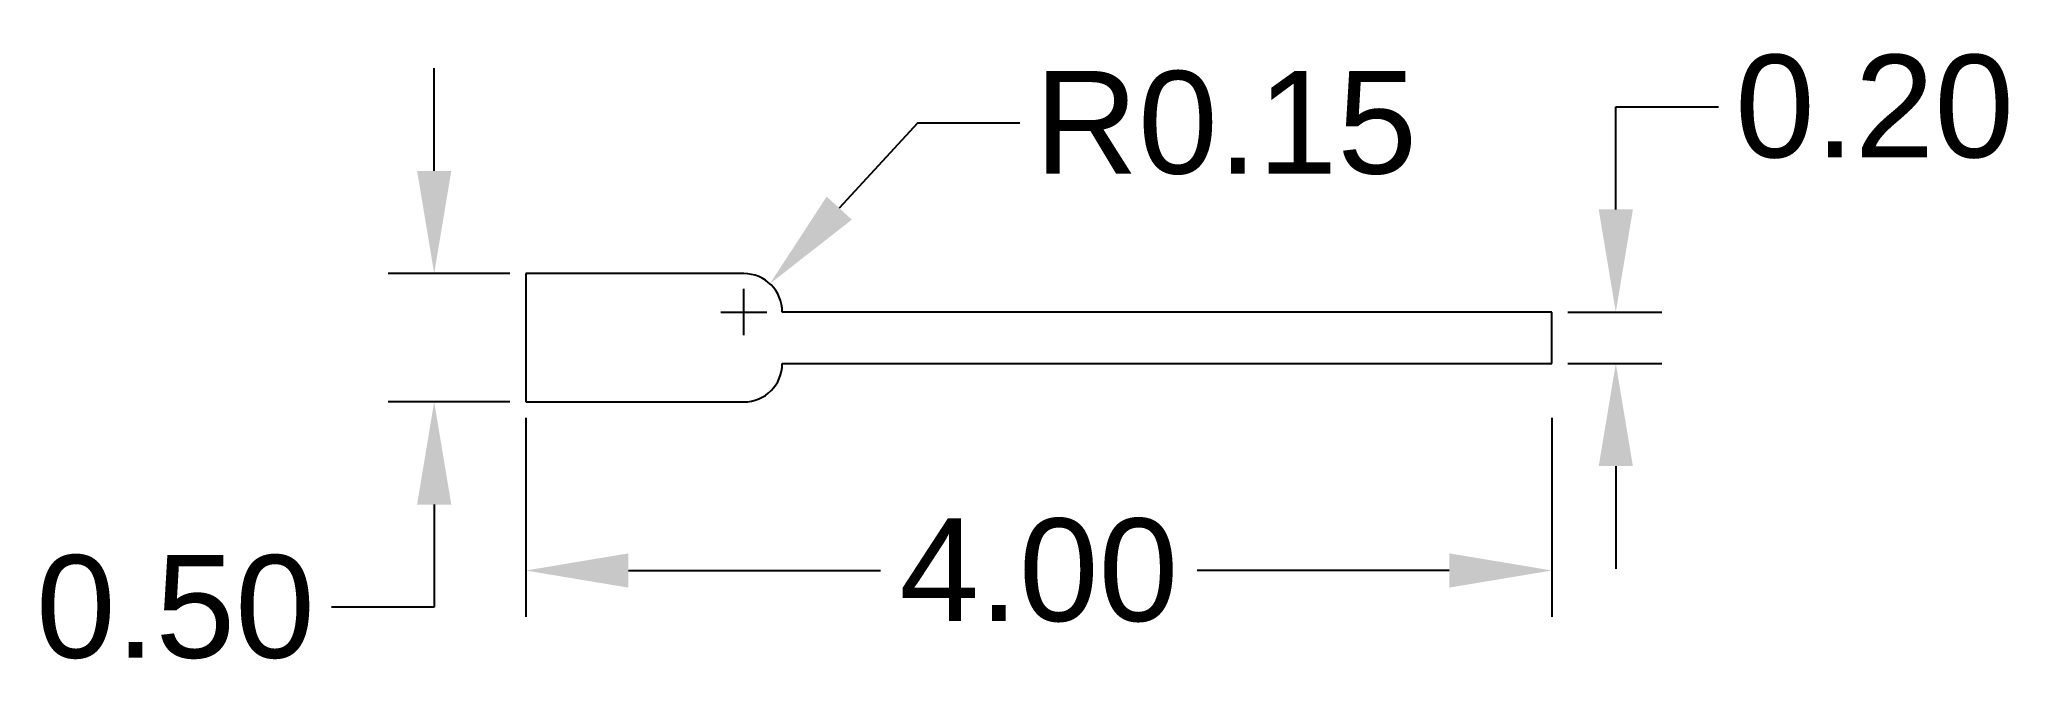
# Model space of a CAD drawing. Header units: centimetres. Extents: x 1.55 to 9.24, y 3.88 to 6.35.
import ezdxf

# ---------------------------------------------------------------- set-up
doc = ezdxf.new("R2010")
doc.units = ezdxf.units.CM
doc.layers.add('Cotare', color=3, linetype='Continuous')
doc.layers.add('Detalii carcasa superioara 1', color=9, linetype='Continuous')
doc.styles.get("Standard").update_dxf_attribs({"font": 'arial.ttf'})
doc.dimstyles.get("Standard").update_dxf_attribs({"dimtxt": 0.4, "dimasz": 0.4, "dimexe": 0.18, "dimexo": 0.0625, "dimgap": 0.09, "dimtad": 0, "dimtih": 1, "dimtoh": 1, "dimzin": 0, "dimdsep": 46, "dimtxsty": 'Standard', "dimcen": 0.09, "dimadec": 0, "dimazin": 0, "dimtfac": 1, "dimtofl": 0, "dimtmove": 0, "dimatfit": 3, "dimfxl": 1, "dimtolj": 1, "dimtzin": 0, "dimarcsym": 0})

# ---------------------------------------------------------------- blocks, each defined once
blk = doc.blocks.new('*D18')
at = {"layer": 'Cotare', "color": 0, "lineweight": -2, "transparency": 16777216}
for p, q in [((4.9734, 6.0259), (4.6689, 5.6943)), ((5.3734, 6.0259), (4.9734, 6.0259)), ((4.2969, 5.1992), (4.2969, 5.3792)), ((4.2069, 5.2892), (4.3869, 5.2892))]:
    blk.add_line(p, q, dxfattribs=at)
at = {"layer": 'Cotare', "color": 0, "transparency": 16777216}
blk.add_solid([(4.6198, 5.7394), (4.718, 5.6493), (4.3984, 5.3997)], dxfattribs=at)
at = {"layer": 'Defpoints', "color": 0, "transparency": 16777216}
for p in [(4.3984, 5.3997), (4.2969, 5.2892)]:
    blk.add_point(p, dxfattribs=at)
at = {"layer": 'Cotare', "color": 0, "transparency": 16777216, "insert": (6.1758, 6.0259), "char_height": 0.4, "attachment_point": 5}
blk.add_mtext('\\A1;R0.15', dxfattribs=at)
blk = doc.blocks.new('*D19')
at = {"layer": 'Cotare', "color": 0, "lineweight": -2, "transparency": 16777216}
for p, q in [((7.6961, 5.6892), (7.6961, 6.0892)), ((7.6961, 6.0892), (8.0961, 6.0892)), ((7.5094, 5.2892), (7.8761, 5.2892)), ((7.5094, 5.0892), (7.8761, 5.0892)), ((7.6961, 4.6892), (7.6961, 4.2892))]:
    blk.add_line(p, q, dxfattribs=at)
at = {"layer": 'Cotare', "color": 0, "transparency": 16777216}
for points in [[(7.6295, 5.6892), (7.7628, 5.6892), (7.6961, 5.2892)], [(7.6295, 4.6892), (7.7628, 4.6892), (7.6961, 5.0892)]]:
    blk.add_solid(points, dxfattribs=at)
at = {"layer": 'Defpoints', "color": 0, "transparency": 16777216}
for p in [(7.4469, 5.2892), (7.6961, 5.2892), (7.4469, 5.0892)]:
    blk.add_point(p, dxfattribs=at)
at = {"layer": 'Cotare', "color": 0, "transparency": 16777216, "insert": (8.7049, 6.0892), "char_height": 0.4, "attachment_point": 5}
blk.add_mtext('\\A1;0.20', dxfattribs=at)
blk = doc.blocks.new('*D20')
at = {"layer": 'Cotare', "color": 0, "lineweight": -2, "transparency": 16777216}
for p, q in [((3.0898, 5.8392), (3.0898, 6.2392)), ((3.3844, 5.4392), (2.9098, 5.4392)), ((3.3844, 4.9392), (2.9098, 4.9392)), ((3.0898, 4.5392), (3.0898, 4.1392)), ((3.0898, 4.1392), (2.6898, 4.1392))]:
    blk.add_line(p, q, dxfattribs=at)
at = {"layer": 'Cotare', "color": 0, "transparency": 16777216}
for points in [[(3.0231, 5.8392), (3.1564, 5.8392), (3.0898, 5.4392)], [(3.0231, 4.5392), (3.1564, 4.5392), (3.0898, 4.9392)]]:
    blk.add_solid(points, dxfattribs=at)
at = {"layer": 'Defpoints', "color": 0, "transparency": 16777216}
for p in [(3.4469, 5.4392), (3.0898, 4.9392), (3.4469, 4.9392)]:
    blk.add_point(p, dxfattribs=at)
at = {"layer": 'Cotare', "color": 0, "transparency": 16777216, "insert": (2.0809, 4.1392), "char_height": 0.4, "attachment_point": 5}
blk.add_mtext('\\A1;0.50', dxfattribs=at)
blk = doc.blocks.new('*D21')
at = {"layer": 'Cotare', "color": 0, "lineweight": -2, "transparency": 16777216}
for p, q in [((3.4469, 4.8767), (3.4469, 4.1022)), ((7.4469, 4.8767), (7.4469, 4.1022)), ((3.8469, 4.2822), (4.8301, 4.2822)), ((7.0469, 4.2822), (6.0638, 4.2822))]:
    blk.add_line(p, q, dxfattribs=at)
at = {"layer": 'Cotare', "color": 0, "transparency": 16777216}
for points in [[(3.8469, 4.3489), (3.8469, 4.2155), (3.4469, 4.2822)], [(7.0469, 4.3489), (7.0469, 4.2155), (7.4469, 4.2822)]]:
    blk.add_solid(points, dxfattribs=at)
at = {"layer": 'Defpoints', "color": 0, "transparency": 16777216}
for p in [(3.4469, 4.9392), (7.4469, 4.9392), (7.4469, 4.2822)]:
    blk.add_point(p, dxfattribs=at)
at = {"layer": 'Cotare', "color": 0, "transparency": 16777216, "insert": (5.4469, 4.2822), "char_height": 0.4, "attachment_point": 5}
blk.add_mtext('\\A1;4.00', dxfattribs=at)

msp = doc.modelspace()

# ---------------------------------------------------------------- linework, layer by layer
at = {"layer": 'Detalii carcasa superioara 1'}
for p, q in [((3.4469, 5.4392), (3.4469, 4.9392)), ((4.2969, 5.4392), (3.4469, 5.4392)), ((4.4469, 5.2892), (4.4469, 5.2892)), ((7.4469, 5.2892), (4.4469, 5.2892)), ((7.4469, 5.0892), (7.4469, 5.2892)), ((4.4469, 5.0892), (4.4469, 5.0892)), ((4.4469, 5.0892), (7.4469, 5.0892)), ((3.4469, 4.9392), (4.2969, 4.9392))]:
    msp.add_line(p, q, dxfattribs=at)
for centre, start, end in [((4.2969, 5.2892), 0, 90), ((4.2969, 5.0892), 270, 0)]:
    msp.add_arc(centre, 0.15, start, end, dxfattribs=at)

# ---------------------------------------------------------------- dimensions: what is measured, and where the dimension line sits
at = {"layer": 'Cotare'}
for base, p1, p2, picture, middle in [((7.6961, 5.2892), (7.4469, 5.0892), (7.4469, 5.2892), '*D19', (8.7049, 6.0892)), ((3.0898, 4.9392), (3.4469, 5.4392), (3.4469, 4.9392), '*D20', (2.0809, 4.1392))]:
    dim = msp.add_linear_dim(base=base, p1=p1, p2=p2, angle=90, dimstyle='Standard', dxfattribs=at)
    dim.commit()
    dim.dimension.update_dxf_attribs({"geometry": picture, "text_midpoint": middle})
dim = msp.add_radius_dim(center=(4.2969, 5.2892), mpoint=(4.3984, 5.3997), dimstyle='Standard', dxfattribs=at)
dim.commit()
dim.dimension.update_dxf_attribs({"geometry": '*D18', "text_midpoint": (6.1758, 6.0259), "dimtype": 164})
dim = msp.add_linear_dim(base=(7.4469, 4.2822), p1=(3.4469, 4.9392), p2=(7.4469, 4.9392), dimstyle='Standard', dxfattribs=at)
dim.commit()
dim.dimension.update_dxf_attribs({"geometry": '*D21', "text_midpoint": (5.4469, 4.2822)})

doc.saveas('drawing.dxf')
